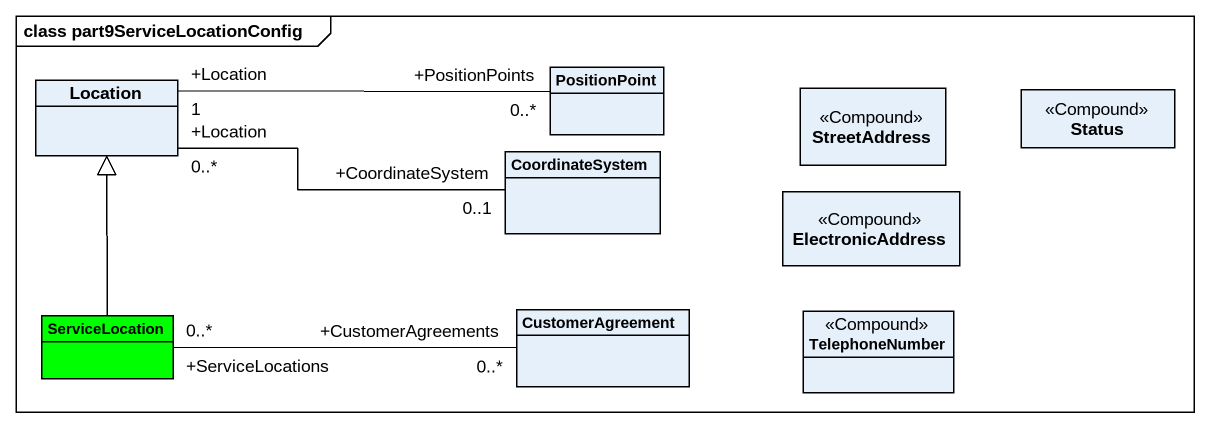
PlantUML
@startuml
mainframe class part9ServiceLocationConfig
hide circle
hide empty members
class Location
class PositionPoint
class CoordinateSystem
class StreetAddress <<Compound>>
class Status <<Compound>>
class ElectronicAddress <<Compound>>
class ServiceLocation #00FF00
class CustomerAgreement
class TelephoneNumber <<Compound>>
Location "+Location\n1" -right- "+PositionPoints\n0..*" PositionPoint
Location "+Location\n0..*" -right- "+CoordinateSystem\n0..1" CoordinateSystem
ServiceLocation -up-|> Location
CustomerAgreement "+CustomerAgreements\n0..*" -left- "+ServiceLocations\n0..*" ServiceLocation
@enduml
